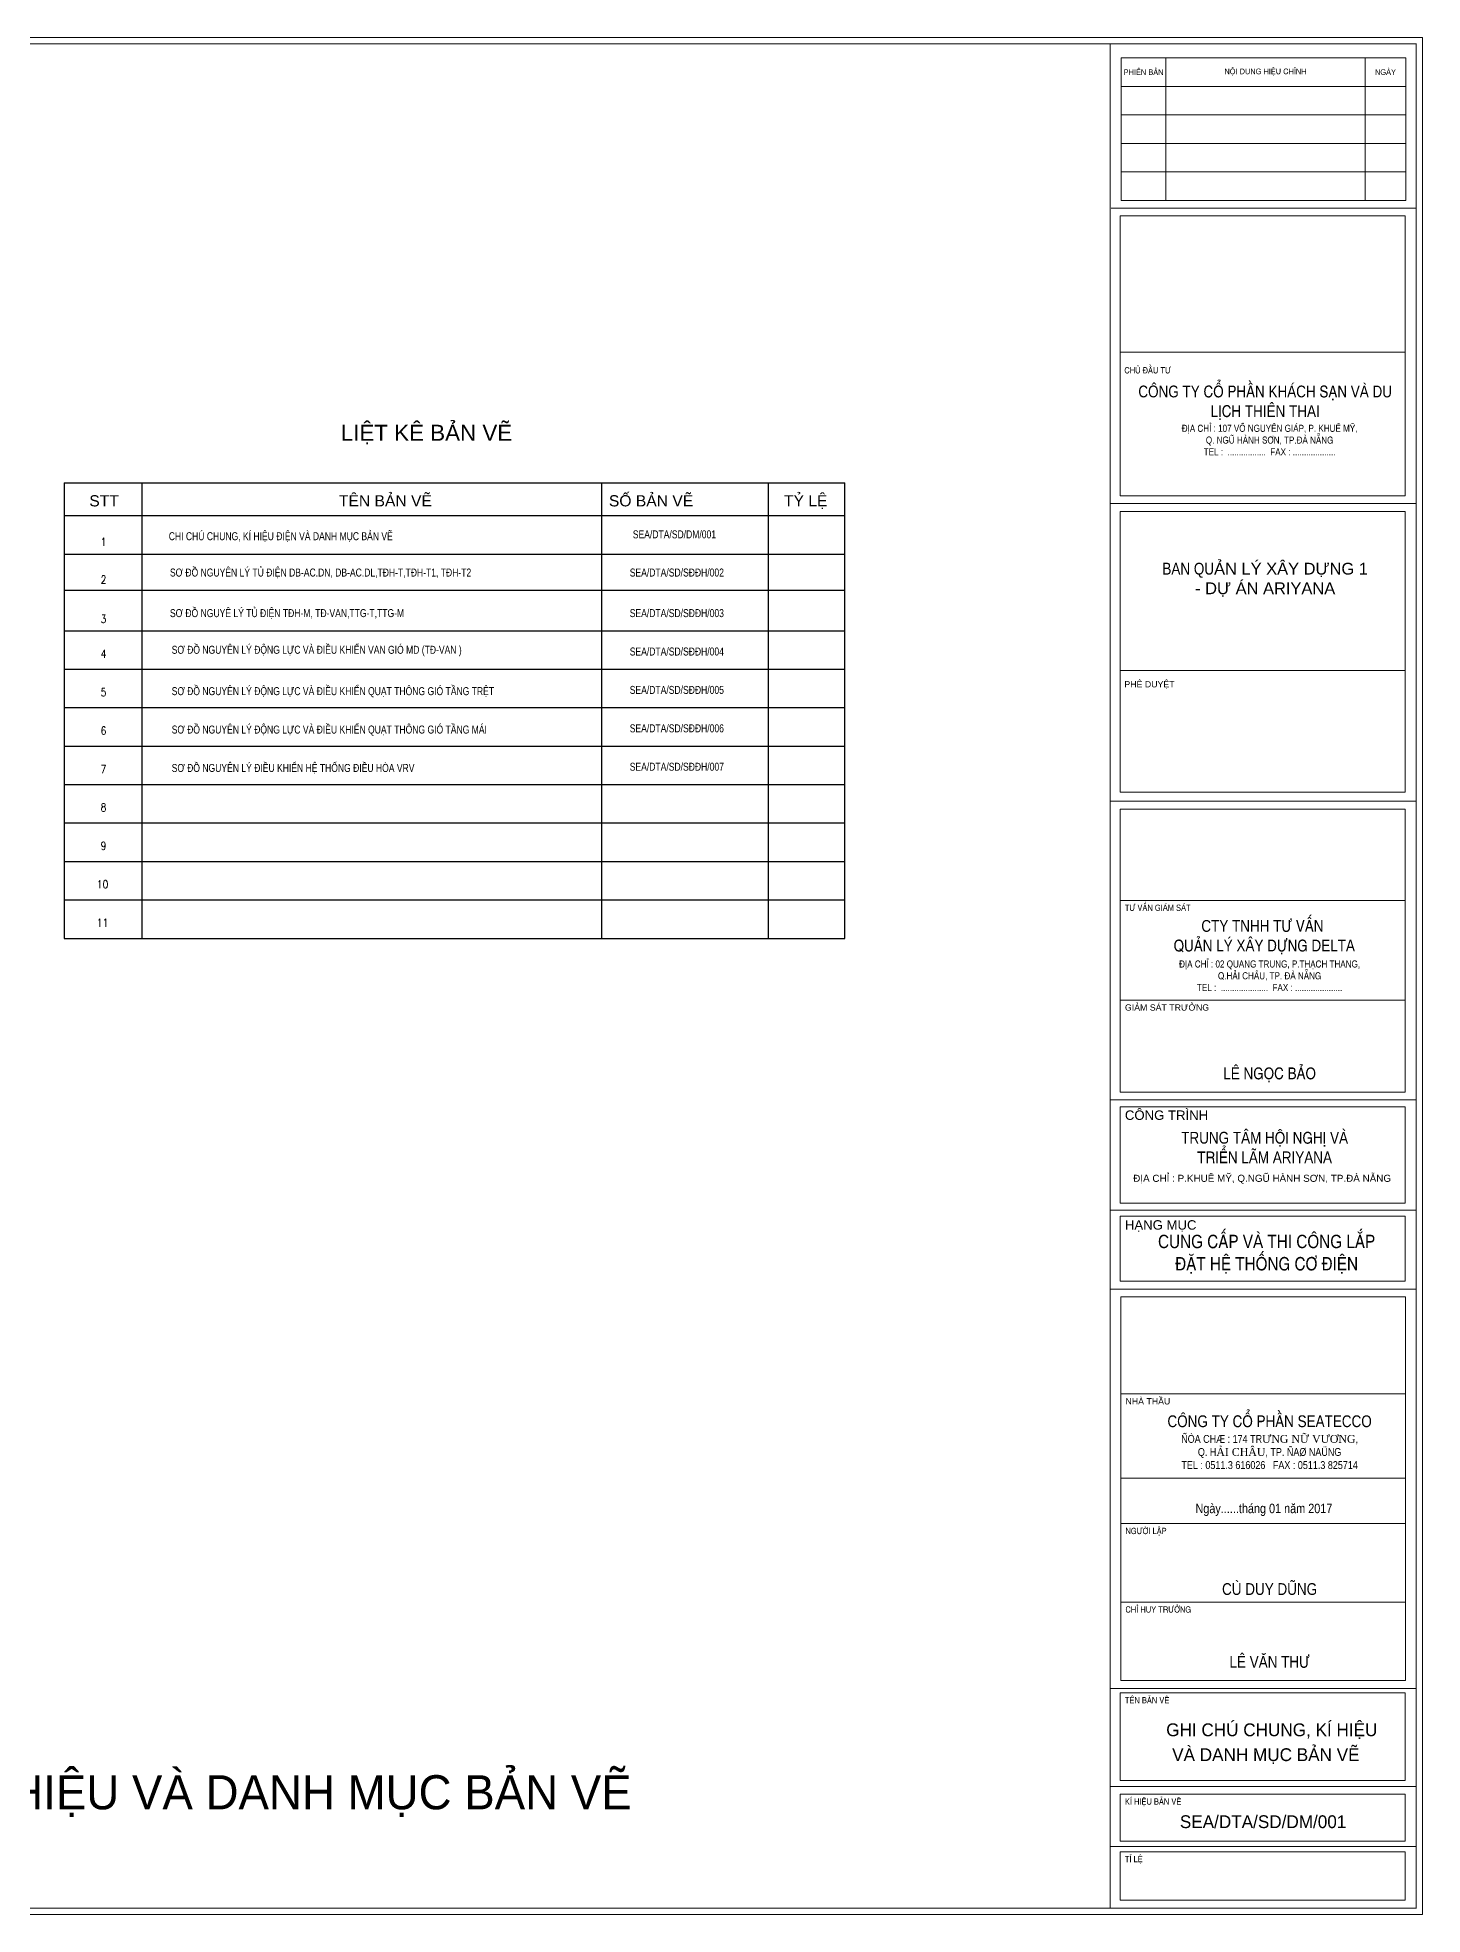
# Model space of a CAD drawing. Header units: millimetres. Extents: x -91525 to 4597779, y -698580 to 576167.
# Drawn here: x -32024 to 32883, y 488193 to 576167 of the extents above; entities that cross this region are included whole.
import ezdxf
from ezdxf.enums import TextEntityAlignment as Align

# ---------------------------------------------------------------- set-up
doc = ezdxf.new("R2010")
doc.units = ezdxf.units.MM
doc.linetypes.add('HIDDEN', pattern=[0.375, 0.25, -0.125])
doc.layers.get('DEFPOINTS').update_dxf_attribs({"lineweight": 5})
for name, color, linetype in [('0-----ED-Text', 3, 'Continuous'), ('0-CDC-ME2-Text', 3, 'Continuous'), ('DAY-CS', 4, 'HIDDEN'), ('E-TEXT  KEO DAY', 2, 'Continuous'), ('KHUNG TEN SD3 - Ariyana 2007$0$TEXT', 253, 'Continuous'), ('TEXT', 6, 'Continuous')]:
    doc.layers.add(name, color=color, linetype=linetype)
doc.layers.add('KHUNG TEN SD3 - Ariyana 2007$0$0-CON', color=253, linetype='Continuous', lineweight=0)
doc.styles.add('AVANTH', font='VHAVAN.TTF')
doc.styles.add('E-Diagram', font='arial.ttf')
doc.styles.add('E-TEXT GHI CHU', font='vn_vni.shx', dxfattribs={"width": 0.8})
doc.styles.add('KHUNG TEN SD3 - Ariyana 2007$0$KHUNG TEN', font='VHELVCN.TTF')
doc.styles.add('KHUNG TEN SD3 - Ariyana 2007$0$TTILEBLOCK1', font='VHELVEN.TTF')
doc.styles.add('ROMANS1', font='ROMANS1.shx', dxfattribs={"width": 0.8})

# ---------------------------------------------------------------- blocks, each defined once
blk = doc.blocks.new('KHUNG TEN SD3 - Ariyana 2007')
at = {"layer": 'DEFPOINTS', "color": 1}
blk.add_lwpolyline([(527153.77, 1774368.57), (527559.52, 1774368.57), (527559.52, 1774655.49), (527153.77, 1774655.49)], close=True, dxfattribs=at)
at = {"layer": 'KHUNG TEN SD3 - Ariyana 2007$0$0-CON'}
for p, q in [((527511.8, 1774369.53), (527511.8, 1774654.54)), ((527558.56, 1774654.54), (527558.56, 1774369.53)), ((527511.8, 1774653.32), (527511.8, 1774369.53)), ((527511.8, 1774369.53), (527511.8, 1774653.32)), ((527513.44, 1774652.39), (527513.44, 1774630.6)), ((527513.44, 1774652.39), (527556.98, 1774652.39)), ((527520.3, 1774652.39), (527520.3, 1774630.6)), ((527550.75, 1774652.39), (527550.75, 1774630.6)), ((527556.98, 1774652.39), (527556.98, 1774630.6)), ((527513.44, 1774648.03), (527556.98, 1774648.03)), ((527513.44, 1774643.67), (527556.98, 1774643.67)), ((527513.44, 1774639.32), (527556.98, 1774639.32)), ((527513.44, 1774634.96), (527556.98, 1774634.96)), ((527511.92, 1774629.43), (527558.6, 1774629.43)), ((527513.44, 1774630.6), (527556.98, 1774630.6)), ((527513.44, 1774630.6), (527556.98, 1774630.6)), ((527513.32, 1774613.39), (527513.32, 1774585.42)), ((527556.85, 1774585.42), (527556.85, 1774613.39)), ((527513.31, 1774585.42), (527556.85, 1774585.42)), ((527511.8, 1774584.24), (527558.47, 1774584.24)), ((527513.31, 1774568.2), (527513.31, 1774555.66)), ((527513.31, 1774568.2), (527513.31, 1774540.13)), ((527556.85, 1774568.2), (527556.85, 1774540.13)), ((527513.31, 1774540.13), (527556.85, 1774540.13)), ((527511.8, 1774538.74), (527558.47, 1774538.74)), ((527513.31, 1774523.6), (527556.85, 1774523.6)), ((527513.32, 1774523.6), (527513.31, 1774509.83)), ((527556.85, 1774523.6), (527556.85, 1774509.83)), ((527513.31, 1774509.83), (527513.31, 1774494.3)), ((527513.31, 1774508.32), (527556.85, 1774508.32)), ((527513.31, 1774508.32), (527556.85, 1774508.32)), ((527556.85, 1774509.83), (527556.85, 1774494.3)), ((527513.31, 1774494.3), (527556.85, 1774494.3)), ((527511.8, 1774493.1), (527558.47, 1774493.1)), ((527513.31, 1774492.02), (527556.85, 1774492.02)), ((527513.31, 1774492.02), (527513.31, 1774477.33)), ((527556.85, 1774492.02), (527556.85, 1774477.33)), ((527511.8, 1774476.24), (527558.47, 1774476.24)), ((527513.31, 1774477.33), (527556.85, 1774477.33)), ((527513.31, 1774475.34), (527556.85, 1774475.34)), ((527513.31, 1774475.34), (527513.31, 1774465.38)), ((527556.85, 1774475.34), (527556.85, 1774465.38)), ((527513.31, 1774465.38), (527556.85, 1774465.38)), ((527511.8, 1774464.18), (527558.56, 1774464.18)), ((527511.8, 1774464.18), (527558.47, 1774464.18)), ((527513.4, 1774448.14), (527513.4, 1774433.98)), ((527513.4, 1774448.14), (527556.94, 1774448.14)), ((527556.94, 1774448.14), (527556.94, 1774433.98)), ((527513.4, 1774435.28), (527556.94, 1774435.28)), ((527513.4, 1774433.98), (527513.4, 1774404.33)), ((527556.94, 1774433.98), (527556.94, 1774404.33)), ((527513.4, 1774428.32), (527556.94, 1774428.32)), ((527513.4, 1774416.33), (527556.94, 1774416.33)), ((527513.4, 1774404.33), (527556.94, 1774404.33)), ((527511.8, 1774403.13), (527558.47, 1774403.13)), ((527513.31, 1774402.44), (527513.31, 1774389.04)), ((527513.31, 1774402.44), (527556.85, 1774402.44)), ((527556.85, 1774402.44), (527556.85, 1774389.04)), ((527511.8, 1774388.16), (527558.47, 1774388.16)), ((527513.31, 1774389.04), (527556.85, 1774389.04)), ((527513.31, 1774386.96), (527556.85, 1774386.96)), ((527513.31, 1774386.96), (527513.31, 1774379.76)), ((527556.85, 1774386.96), (527556.85, 1774379.76)), ((527513.31, 1774382.4), (527513.31, 1774379.76)), ((527556.85, 1774382.4), (527556.85, 1774379.76)), ((527511.8, 1774378.98), (527558.56, 1774378.98)), ((527513.31, 1774379.76), (527556.85, 1774379.76)), ((527513.31, 1774378.16), (527513.31, 1774370.78)), ((527513.31, 1774378.16), (527556.85, 1774378.16)), ((527556.85, 1774378.16), (527556.85, 1774370.78)), ((527513.31, 1774370.78), (527556.85, 1774370.78))]:
    blk.add_line(p, q, dxfattribs=at)
at = {"layer": 'KHUNG TEN SD3 - Ariyana 2007$0$0-CON', "const_width": 0.12}
blk.add_lwpolyline([(527162.72, 1774654.54), (527558.56, 1774654.54), (527558.56, 1774369.53), (527162.72, 1774369.53)], close=True, dxfattribs=at)
at = {"layer": 'KHUNG TEN SD3 - Ariyana 2007$0$0-CON'}
for points in [[(527513.32, 1774628.23), (527556.85, 1774628.23), (527556.85, 1774607.41), (527513.32, 1774607.41)], [(527513.32, 1774583.04), (527556.85, 1774583.04), (527556.85, 1774558.72), (527513.32, 1774558.72)], [(527513.32, 1774537.54), (527556.85, 1774537.54), (527556.85, 1774523.6), (527513.32, 1774523.6)], [(527513.41, 1774462.98), (527556.94, 1774462.98), (527556.94, 1774448.14), (527513.41, 1774448.14)]]:
    blk.add_lwpolyline(points, close=True, dxfattribs=at)
at = {"layer": 'KHUNG TEN SD3 - Ariyana 2007$0$TEXT', "style": 'KHUNG TEN SD3 - Ariyana 2007$0$KHUNG TEN'}
blk.add_text('Ngaøy......thaùng 01 naêm 2017', height=1.4471, dxfattribs=at).set_placement((527524.82, 1774429.92))
at = {"layer": 'KHUNG TEN SD3 - Ariyana 2007$0$TEXT', "linetype": 'Continuous', "style": 'KHUNG TEN SD3 - Ariyana 2007$0$TTILEBLOCK1'}
for s, insert, char_height, width, attachment_point in [('{\\fVNI-Helve-Condense|b0|i0|c0|p2;PHIEÂN BAÛN}', (527516.88, 1774650.2), 0.8637, 31.094, 5), ('{\\fVNI-Helve-Condense|b0|i0|c0|p2;NOÄI DUNG HIEÄU CHÆNH}', (527535.52, 1774650.21), 0.8637, 31.094, 5), ('{\\fVNI-Helve-Condense|b0|i0|c0|p2;NGAØY}', (527553.86, 1774650.21), 0.8637, 31.094, 5), ('{\\fVNI-Helve-Condense|b0|i0|c0|p2;CHUÛ ÑAÀU TÖ}', (527513.95, 1774605.11), 0.9596, 34.962, 1), ('{\\fVNI-Helve-Condense|b0|i0|c0|p2;COÂNG TY COÅ PHAÀN KHAÙCH SAÏN VAØ DU LÒCH THIEÂN THAI}', (527535.47, 1774602.29), 1.7993, 38.8069, 2), ('{\\fVNI-Helve-Condense|b0|i0|c0|p2;ÑÒA CHÆ : 107 VOÕ NGUYEÂN GIAÙP, P. KHUEÂ MYÕ, \\PQ. NGUÕ HAØNH SÔN, TP.ÑAØ NAÜNG\\PTEL :  .................  FAX : ...................}', (527536.15, 1774596.3), 1.0796, 56.5282, 2), ('{\\fVNI-Helve-Condense|b0|i0|c0|p2;BAN QU\\fArial|b0|i0|c0|p34;ẢN LÝ XÂY DỰNG 1\\P- DỰ ÁN ARIYANA}', (527535.47, 1774575.2), 1.7993, 38.8069, 2), ('PHEÂ DUYEÄT', (527513.96, 1774557.11), 0.9596, 34.962, 1), ('{\\fVNI-Helve-Condense|b0|i0|c0|p2;TÖ VAÁN GIAÙM SAÙT}', (527514.03, 1774522.95), 0.9596, 34.962, 1), ('{\\fVNI-Helve-Condense|b0|i0|c0|p2;CTY TNHH TÖ VAÁN\\P QUAÛN LYÙ XAÂY DÖÏNG DELTA}', (527535.05, 1774520.59), 1.7993, 37.1567, 2), ('{\\fVNI-Helve-Condense|b0|i0|c0|p2;ÑÒA CHÆ : 02 QUANG TRUNG, P.THAÏCH THANG, \\PQ.HAÛI CHAÂU, TP. ÑAØ NAÜNG \\PTEL :  .....................  FAX : .....................}', (527536.15, 1774514.41), 1.0796, 56.5282, 2), ('GIAÛM SAÙT TRÖÔÛNG ', (527514.04, 1774507.7), 0.9596, 34.962, 1), ('{\\fVNI-Helve-Condense|b0|i0|c0|p2;LEÂ NGOÏC BAÛO}', (527536.15, 1774498.05), 1.7993, 41.1891, 2), ('COÂNG TRÌNH', (527514.03, 1774491.48), 1.4394, 52.4431, 1), ('{\\fVNI-Helve-Condense|b0|i0|c0|p2;TRUNG TAÂM HOÄI NGHÒ VAØ \\PTRIEÅN LAÕM ARIYANA}', (527535.39, 1774488.21), 1.7993, 41.1891, 2), ('ÑÒA CHÆ : P.KHUEÂ MYÕ, Q.NGUÕ HAØNH SÔN, TP.ÑAØ NAÜNG', (527535.01, 1774481.65), 1.0796, 56.5282, 2), ('HAÏNG MUÏC', (527514.03, 1774474.7), 1.439, 52.4431, 1), ('{\\fVNI-Helve-Condense|b0|i0|c0|p2;CUNG CAÁP VAØ THI COÂNG LAÉP ÑAËT HEÄ THOÁNG CÔ ÑIEÄN}', (527535.69, 1774472.47), 2.0392, 37.4215, 2), ('NHAØ THAÀU', (527514.12, 1774447.5), 0.96, 34.962, 1), ('{\\fVNI-Helve-Condense|b0|i0|c0|p2;COÂNG TY COÅ PHAÀN SEATECCO}', (527536.15, 1774444.87), 1.7993, 41.1891, 2), ('{\\fVNI-Helve-Condense|b0|i0|c0|p2;\\H0.99997x;ÑÒA CHÆ : 174 TR\\fTimes New Roman|b0|i0|c0|p18;ƯNG NỮ VƯƠNG\\fVNI-Helve-Condense|b0|i0|c0|p2;,\\PQ. H\\fTimes New Roman|b0|i0|c0|p18;ẢI CHÂU\\fVNI-Helve-Condense|b0|i0|c0|p2;, TP. ÑAØ NAÜNG \\PTEL : 0511.3 616026   FAX : 0511.3 825714}', (527536.15, 1774441.87), 1.19952, 36.2258, 2), ('{\\fVNI-Helve-Condense|b0|i0|c0|p2;NGÖÔØI LAÄP}', (527514.12, 1774427.68), 0.9596, 34.962, 1), ('{\\fVNI-Helve-Condense|b0|i0|c0|p2;CUØ DUY DUÕNG}', (527536.15, 1774419.22), 1.7993, 41.1891, 2), ('{\\fVNI-Helve-Condense|b0|i0|c0|p2;CHÆ HUY TRÖÔÛNG }', (527514.12, 1774415.68), 0.9596, 34.962, 1), ('{\\fVNI-Helve-Condense|b0|i0|c0|p2;LEÂ VAÊN THÖ}', (527536.15, 1774408.09), 1.7993, 41.1891, 2), ('{\\fVNI-Helve-Condense|b0|i0|c0|p2;TEÂN BAÛN VEÕ}', (527514.03, 1774401.8), 0.9596, 34.962, 1), ('{\\fVNI-Helve-Condense|b0|i0|c0|p2;KÍ HIEÄU BAÛN VEÕ}', (527514.03, 1774386.31), 0.9596, 34.962, 1), ('{\\fVNI-Helve-Condense|b0|i0|c0|p2;TÆ LEÄ}', (527514.03, 1774377.52), 0.9596, 34.962, 1)]:
    blk.add_mtext(s, dxfattribs=dict(at, insert=insert, char_height=char_height, width=width, attachment_point=attachment_point))

msp = doc.modelspace()

# ---------------------------------------------------------------- linework, layer by layer
at = {"color": 2}
for p, q in [((-30780, 555294), (5805, 555294)), ((-30780, 555294), (-30780, 533945)), ((-5591, 555294), (-5591, 533945)), ((2222, 555294), (2222, 533945)), ((5805, 533945), (5805, 555294)), ((-30780, 553758), (5805, 553758)), ((-30780, 551958), (5805, 551958)), ((-30780, 550261), (5805, 550261)), ((-30780, 550261), (5805, 550261)), ((-30780, 548358), (5805, 548358)), ((-30780, 548358), (5805, 548358)), ((-30780, 546558), (5805, 546558)), ((-30780, 544758), (5805, 544758)), ((-30780, 544758), (5805, 544758)), ((-30780, 542958), (5805, 542958)), ((-30780, 542958), (5805, 542958)), ((-30780, 542958), (5805, 542958)), ((-30780, 542958), (5805, 542958)), ((-30780, 541158), (5805, 541158)), ((-30780, 539358), (5805, 539358)), ((-30780, 539358), (5805, 539358)), ((-30780, 537554), (5805, 537554)), ((-30780, 535749), (5805, 535749)), ((-30780, 533945), (5805, 533945)), ((-30780, 533945), (5805, 533945))]:
    msp.add_line(p, q, dxfattribs=at)
at = {"color": 7}
for p, q in [((-27395, 553758), (5805, 553758)), ((-28840, 537554), (5805, 537554))]:
    msp.add_line(p, q, dxfattribs=at)
at = {"color": 2}
msp.add_lwpolyline([(-27140, 555294), (-27140, 533945)], dxfattribs=at)

# ---------------------------------------------------------------- block references
at = {"layer": 'DAY-CS', "color": 2, "ltscale": 5, "xscale": 306.614037341089, "yscale": 306.614037341089, "zscale": 306.614037341089}
msp.add_blockref('KHUNG TEN SD3 - Ariyana 2007', (-161724270, -543558119), dxfattribs=at)

# ---------------------------------------------------------------- texts
at = {"layer": '0-----ED-Text', "color": 6, "linetype": 'Continuous', "style": 'E-Diagram'}
for s, height, p in [('LIỆT KÊ BẢN VẼ', 750, (-13795, 557269)), ('STT', 525, (-28905, 554191)), ('TÊN BẢN VẼ', 525, (-15720, 554191)), ('SỐ BẢN VẼ', 525, (-3270, 554191)), ('TỶ LỆ', 525, (3979, 554191))]:
    msp.add_text(s, height=height, dxfattribs=at).set_placement(p, align=Align.CENTER)
at = {"layer": '0-CDC-ME2-Text', "style": 'ROMANS1', "width": 0.85}
for s, p in [('1', (-29068, 552337, -1985768)), ('2', (-29068, 550572, -1985768)), ('3', (-29068, 548726, -1985768)), ('4', (-29068, 547094, -1985768)), ('5', (-29068, 545294, -1985768)), ('6', (-29068, 543494, -1985768)), ('7', (-29068, 541694, -1985768)), ('8', (-29068, 539894, -1985768)), ('9', (-29068, 538094, -1985768)), ('10', (-29250, 536290, -1985768)), ('11', (-29250, 534491, -1985768))]:
    msp.add_text(s, height=375, dxfattribs=at).set_placement(p)
at = {"layer": 'E-TEXT  KEO DAY', "color": 2, "linetype": 'Continuous', "style": 'E-TEXT GHI CHU', "width": 0.8}
for s, p in [('CHI CHUÙ CHUNG, KÍ HIEÄU ÑIEÄN VAØ DANH MUÏC BAÛN VEÕ', (-25873, 552606)), ('SEA/DTA/SD/DM/001', (-4126, 552694)), ('SÔ ÑOÀ NGUYEÂN LYÙ TUÛ ÑIEÄN DB-AC.DN, DB-AC.DL,TÑH-T,TÑH-T1, TÑH-T2', (-25818, 550904)), ('SEA/DTA/SD/SÑÑH/002', (-4269, 550904)), ('SÔ ÑOÀ NGUYEÂ LYÙ TUÛ ÑIEÄN TÑH-M, TÑ-VAN,TTG-T,TTG-M', (-25818, 549002)), ('SEA/DTA/SD/SÑÑH/003', (-4269, 549002)), ('SÔ ÑOÀ NGUYEÂN LYÙ ÑOÄNG LÖÏC VAØ ÑIEÀU KHIEÅN VAN GIOÙ MD (TÑ-VAN )', (-25736, 547283)), ('SEA/DTA/SD/SÑÑH/004', (-4269, 547202)), ('SÔ ÑOÀ NGUYEÂN LYÙ ÑOÄNG LÖÏC VAØ ÑIEÀU KHIEÅN QUAÏT THOÂNG GIOÙ TAÀNG TREÄT', (-25736, 545344)), ('SEA/DTA/SD/SÑÑH/005', (-4269, 545402)), ('SÔ ÑOÀ NGUYEÂN LYÙ ÑOÄNG LÖÏC VAØ ÑIEÀU KHIEÅN QUAÏT THOÂNG GIOÙ TAÀNG MAÙI', (-25736, 543544)), ('SEA/DTA/SD/SÑÑH/006', (-4269, 543602)), ('SÔ ÑOÀ NGUYEÂN LYÙ ÑIEÀU KHIEÅN HEÄ THOÁNG ÑIEÀU HOØA VRV', (-25736, 541744)), ('SEA/DTA/SD/SÑÑH/007', (-4269, 541802))]:
    msp.add_text(s, height=375, rotation=0.00036, dxfattribs=at).set_placement(p)
at = {"layer": 'TEXT', "lineweight": 100, "style": 'AVANTH'}
for s, p in [('ghi chó chung, kÝ hiÖu ', (20874, 496548)), ('Vµ DANH MôC B¶N VÏ', (21152, 495382)), ('SEA/DTA/SD/DM/001', (21513, 492241))]:
    msp.add_text(s, height=600, dxfattribs=at).set_placement(p)
msp.add_text('GHI CHó CHUNG KÝ HIÖU Vµ DANH MôC B¶N VÏ', height=1600, rotation=0, dxfattribs=at).set_placement((-53988, 493121))

doc.saveas('drawing.dxf')
